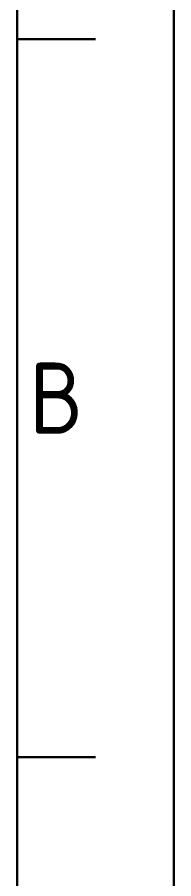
# Model space of a CAD drawing. Header units: millimetres. Extents: x 491 to 1718, y -1006 to -146.
# Drawn here: x 1688.8 to 1718.1, y -464.7 to -303.5 of the extents above; entities that cross this region are included whole.
import ezdxf
from ezdxf.enums import TextEntityAlignment as Align

# ---------------------------------------------------------------- set-up
doc = ezdxf.new("R2010")
doc.units = ezdxf.units.MM
doc.layers.add('图框层', color=7, linetype='Continuous', lineweight=30)
doc.styles.add('ISO Proportional', font='isocp.shx')

msp = doc.modelspace()

# ---------------------------------------------------------------- linework, layer by layer
at = {"layer": '图框层', "color": 0, "lineweight": 30}
for p, q in [((1718.054, -977.212), (1718.054, -146.333)), ((1688.835, -977.212), (1688.835, -175.551)), ((1703.444, -307.572), (1688.835, -307.572)), ((1703.444, -441.977), (1688.835, -441.977))]:
    msp.add_line(p, q, dxfattribs=at)

# ---------------------------------------------------------------- texts
at = {"layer": '图框层', "color": 0, "lineweight": 30, "style": 'ISO Proportional'}
msp.add_text('B', height=13.324, dxfattribs=at).set_placement((1696.14, -374.774), align=Align.MIDDLE)

doc.saveas('drawing.dxf')
